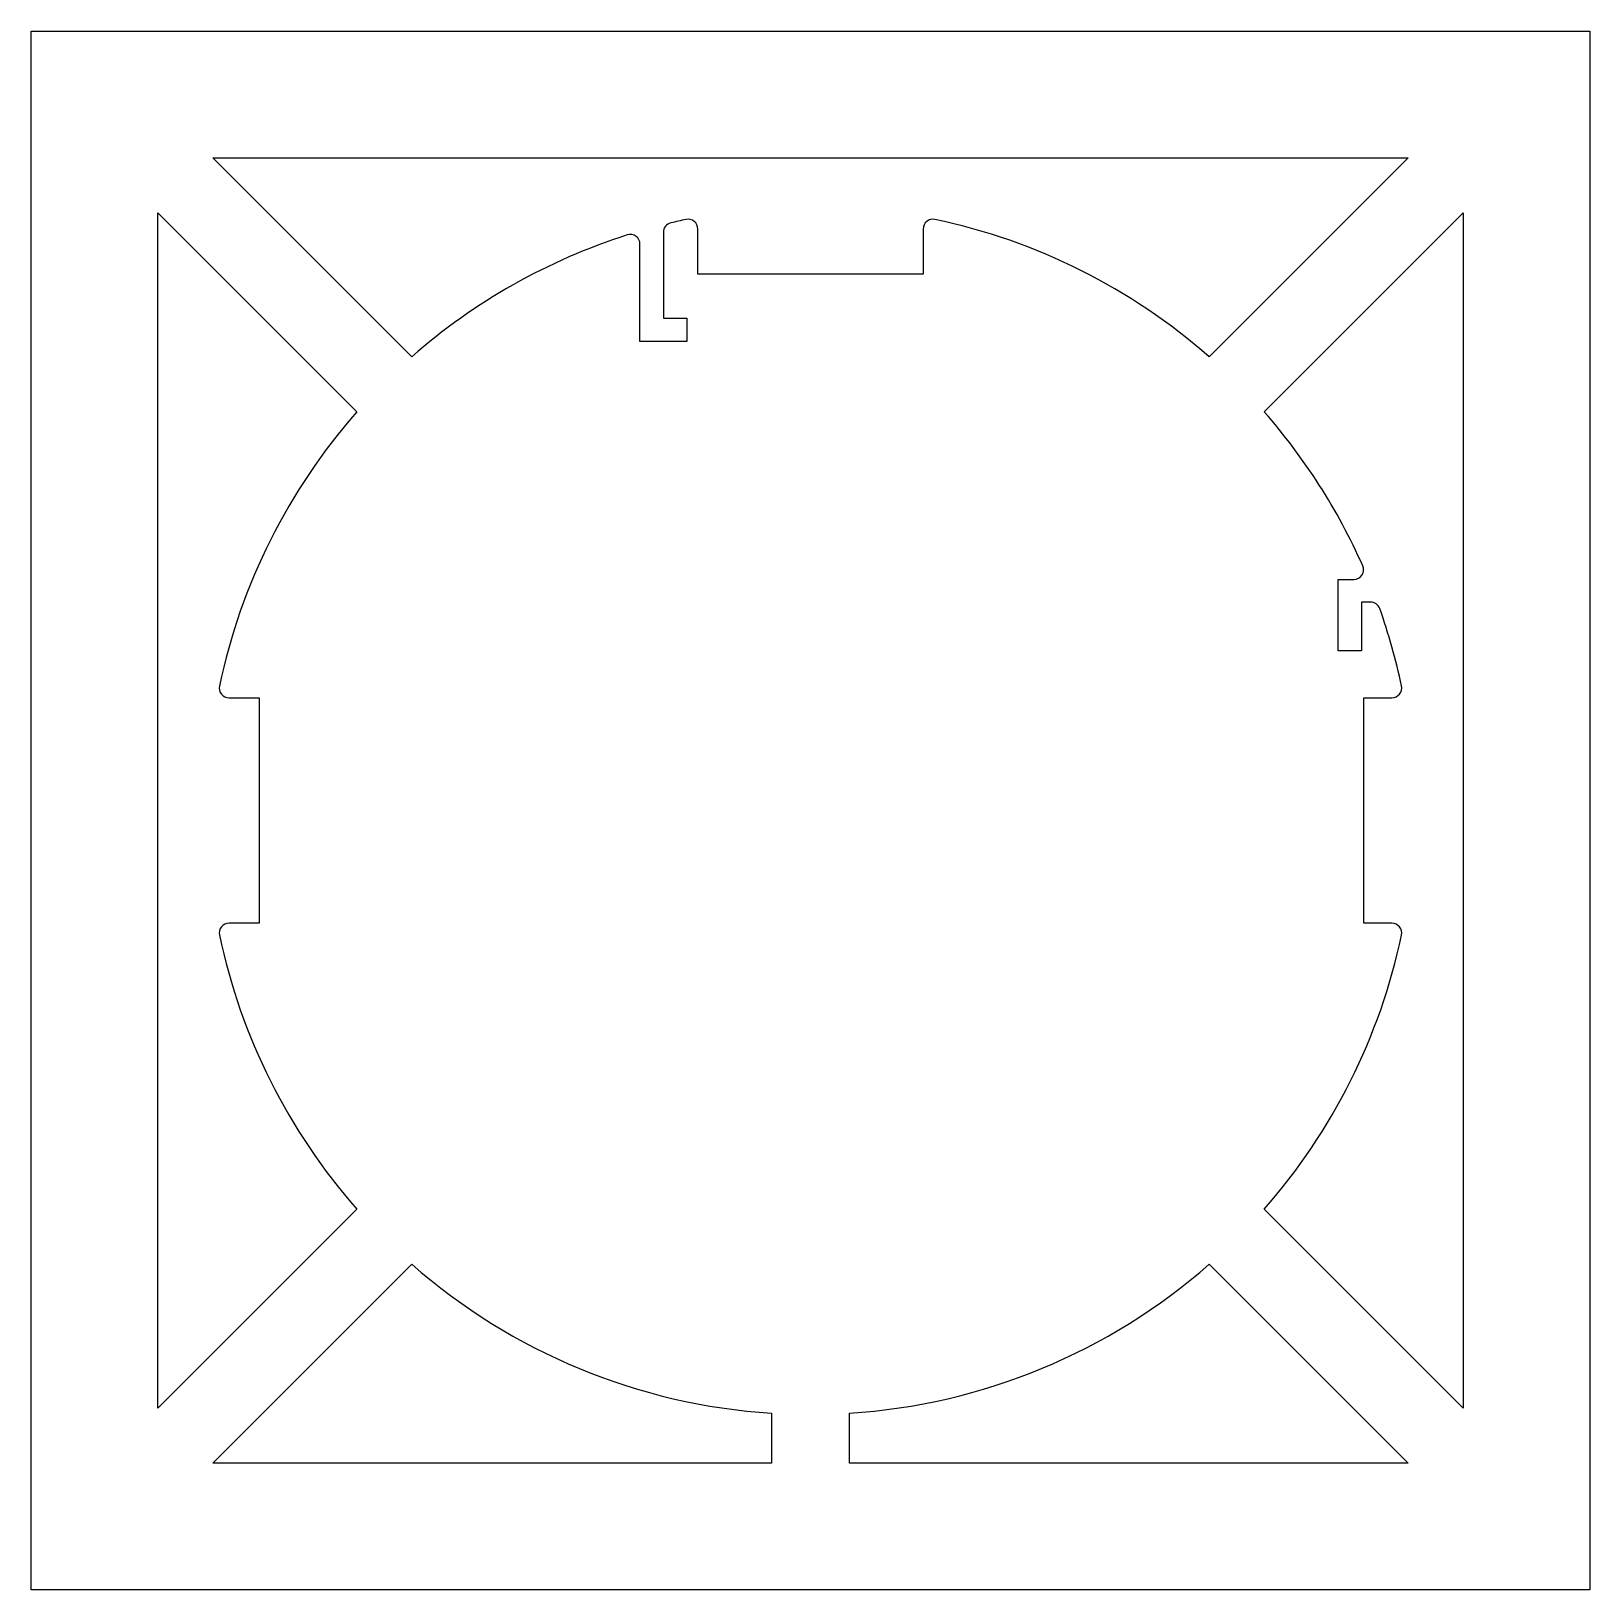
# Model space of a CAD drawing. Header units: millimetres. Extents: x 59.4 to 139.4, y 209.7 to 289.7.
import ezdxf

# ---------------------------------------------------------------- set-up
doc = ezdxf.new("R2010")
doc.units = ezdxf.units.MM
doc.layers.add('obrys', color=2, linetype='Continuous')

msp = doc.modelspace()

# ---------------------------------------------------------------- linework, layer by layer
at = {"layer": 'obrys'}
for p, q in [((59.35, 289.69), (139.35, 289.69)), ((59.35, 209.69), (59.35, 289.69)), ((139.35, 289.69), (139.35, 209.69)), ((68.679, 283.19), (130.022, 283.19)), ((78.89, 272.979), (68.679, 283.19)), ((130.022, 283.19), (119.811, 272.979)), ((65.85, 280.362), (76.062, 270.151)), ((65.85, 219.019), (65.85, 280.362)), ((122.639, 270.151), (132.85, 280.362)), ((132.85, 280.362), (132.85, 219.019)), ((91.799, 279.364), (91.799, 274.957)), ((93.565, 277.21), (93.565, 279.536)), ((105.135, 279.536), (105.135, 277.21)), ((90.599, 273.757), (90.599, 278.754)), ((105.135, 277.21), (93.565, 277.21)), ((91.799, 274.957), (92.999, 274.957)), ((92.999, 274.957), (92.999, 273.757)), ((91.799, 273.757), (90.599, 273.757)), ((92.999, 273.757), (91.799, 273.757)), ((126.433, 261.547), (127.236, 261.547)), ((126.433, 257.89), (126.433, 261.547)), ((127.633, 260.39), (127.633, 257.89)), ((128.095, 260.39), (127.633, 260.39)), ((127.633, 257.89), (126.433, 257.89)), ((69.505, 255.476), (71.056, 255.476)), ((71.056, 255.476), (71.056, 243.905)), ((127.754, 255.479), (129.195, 255.479)), ((127.754, 243.902), (127.754, 255.479)), ((71.056, 243.905), (69.505, 243.905)), ((129.195, 243.902), (127.754, 243.902)), ((76.062, 229.23), (65.85, 219.019)), ((132.85, 219.019), (122.639, 229.23)), ((68.679, 216.19), (78.89, 226.402)), ((119.811, 226.402), (130.022, 216.19)), ((97.35, 218.755), (97.35, 216.19)), ((101.35, 216.19), (101.35, 218.755)), ((97.35, 216.19), (68.679, 216.19)), ((130.022, 216.19), (101.35, 216.19)), ((139.35, 209.69), (59.35, 209.69))]:
    msp.add_line(p, q, dxfattribs=at)
for centre, radius, start, end in [((99.35, 249.69), 31, 101.89262, 103.36636), ((93.065, 279.536), 0.5, 0.00939, 101.89262), ((105.635, 279.536), 0.5, 78.1102, 180), ((99.353, 249.698), 30.993, 48.69339, 78.1102), ((99.35, 249.69), 31, 107.65639, 131.30093), ((90.099, 278.754), 0.5, 0, 107.65639), ((92.299, 279.364), 0.5, 103.36636, 180), ((99.35, 249.69), 31, 138.69907, 168.10735), ((99.368, 249.7), 30.98, 23.89486, 41.30853), ((127.236, 262.047), 0.5, 270.01555, 23.88393), ((128.095, 259.89), 0.5, 19.52999, 90.00657), ((99.353, 249.691), 30.998, 11.89845, 19.53712), ((69.505, 255.976), 0.5, 168.10735, 270), ((129.195, 255.979), 0.5, 270, 11.89845), ((69.505, 243.405), 0.5, 89.986, 191.89309), ((99.354, 249.692), 31.004, 191.89309, 221.29849), ((99.351, 249.691), 31, 318.6985, 348.10113), ((129.195, 243.402), 0.5, 348.10113, 90.00004), ((99.352, 249.694), 31.004, 228.70148, 266.29852), ((99.35, 249.692), 31.002, 273.70008, 311.29992)]:
    msp.add_arc(centre, radius, start, end, dxfattribs=at)

doc.saveas('drawing.dxf')
